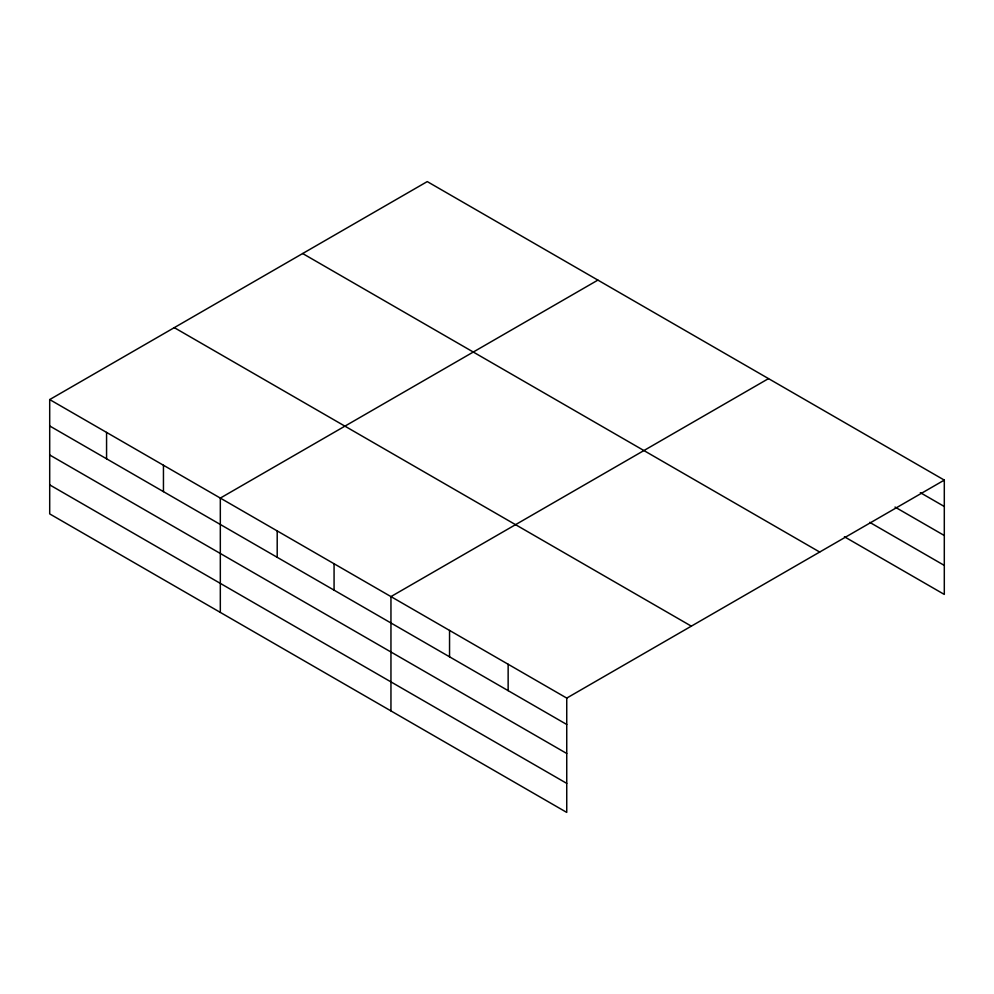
<?xml version="1.0" encoding="UTF-8"?>
<svg xmlns="http://www.w3.org/2000/svg" width="994" height="994" viewBox="0 0 994 994"><rect width="100%" height="100%" fill="white"/><g stroke="black" fill="none" stroke-linecap="round" stroke-linejoin="round"><path stroke-width="1.49" d="M49.7 399.576L566.742 698.086L566.742 812.409L49.7 513.898L49.7 399.576L427.258 181.591L944.3 480.102L944.3 594.424L844.415 536.76M597.879 280.109L220.32 498.081L220.32 612.403M768.511 378.615L390.953 596.599L390.953 710.909M566.742 698.086L944.3 480.102M920.332 492.651L944.3 506.493M895.022 507.064L944.3 535.505M869.725 522.347L944.3 565.4M302.661 253.532L819.702 552.043M174.298 327.647L691.339 626.158M49.7 425.966L566.742 724.477M49.7 454.979L566.742 753.489M49.7 484.873L566.742 783.384M508.145 664.253L508.145 690.644M449.549 630.432L449.549 656.81M334.071 563.76L334.071 590.138M277.202 530.92L277.202 557.311M163.451 465.254L163.451 491.632M106.569 432.415L106.569 458.793"/></g></svg>
